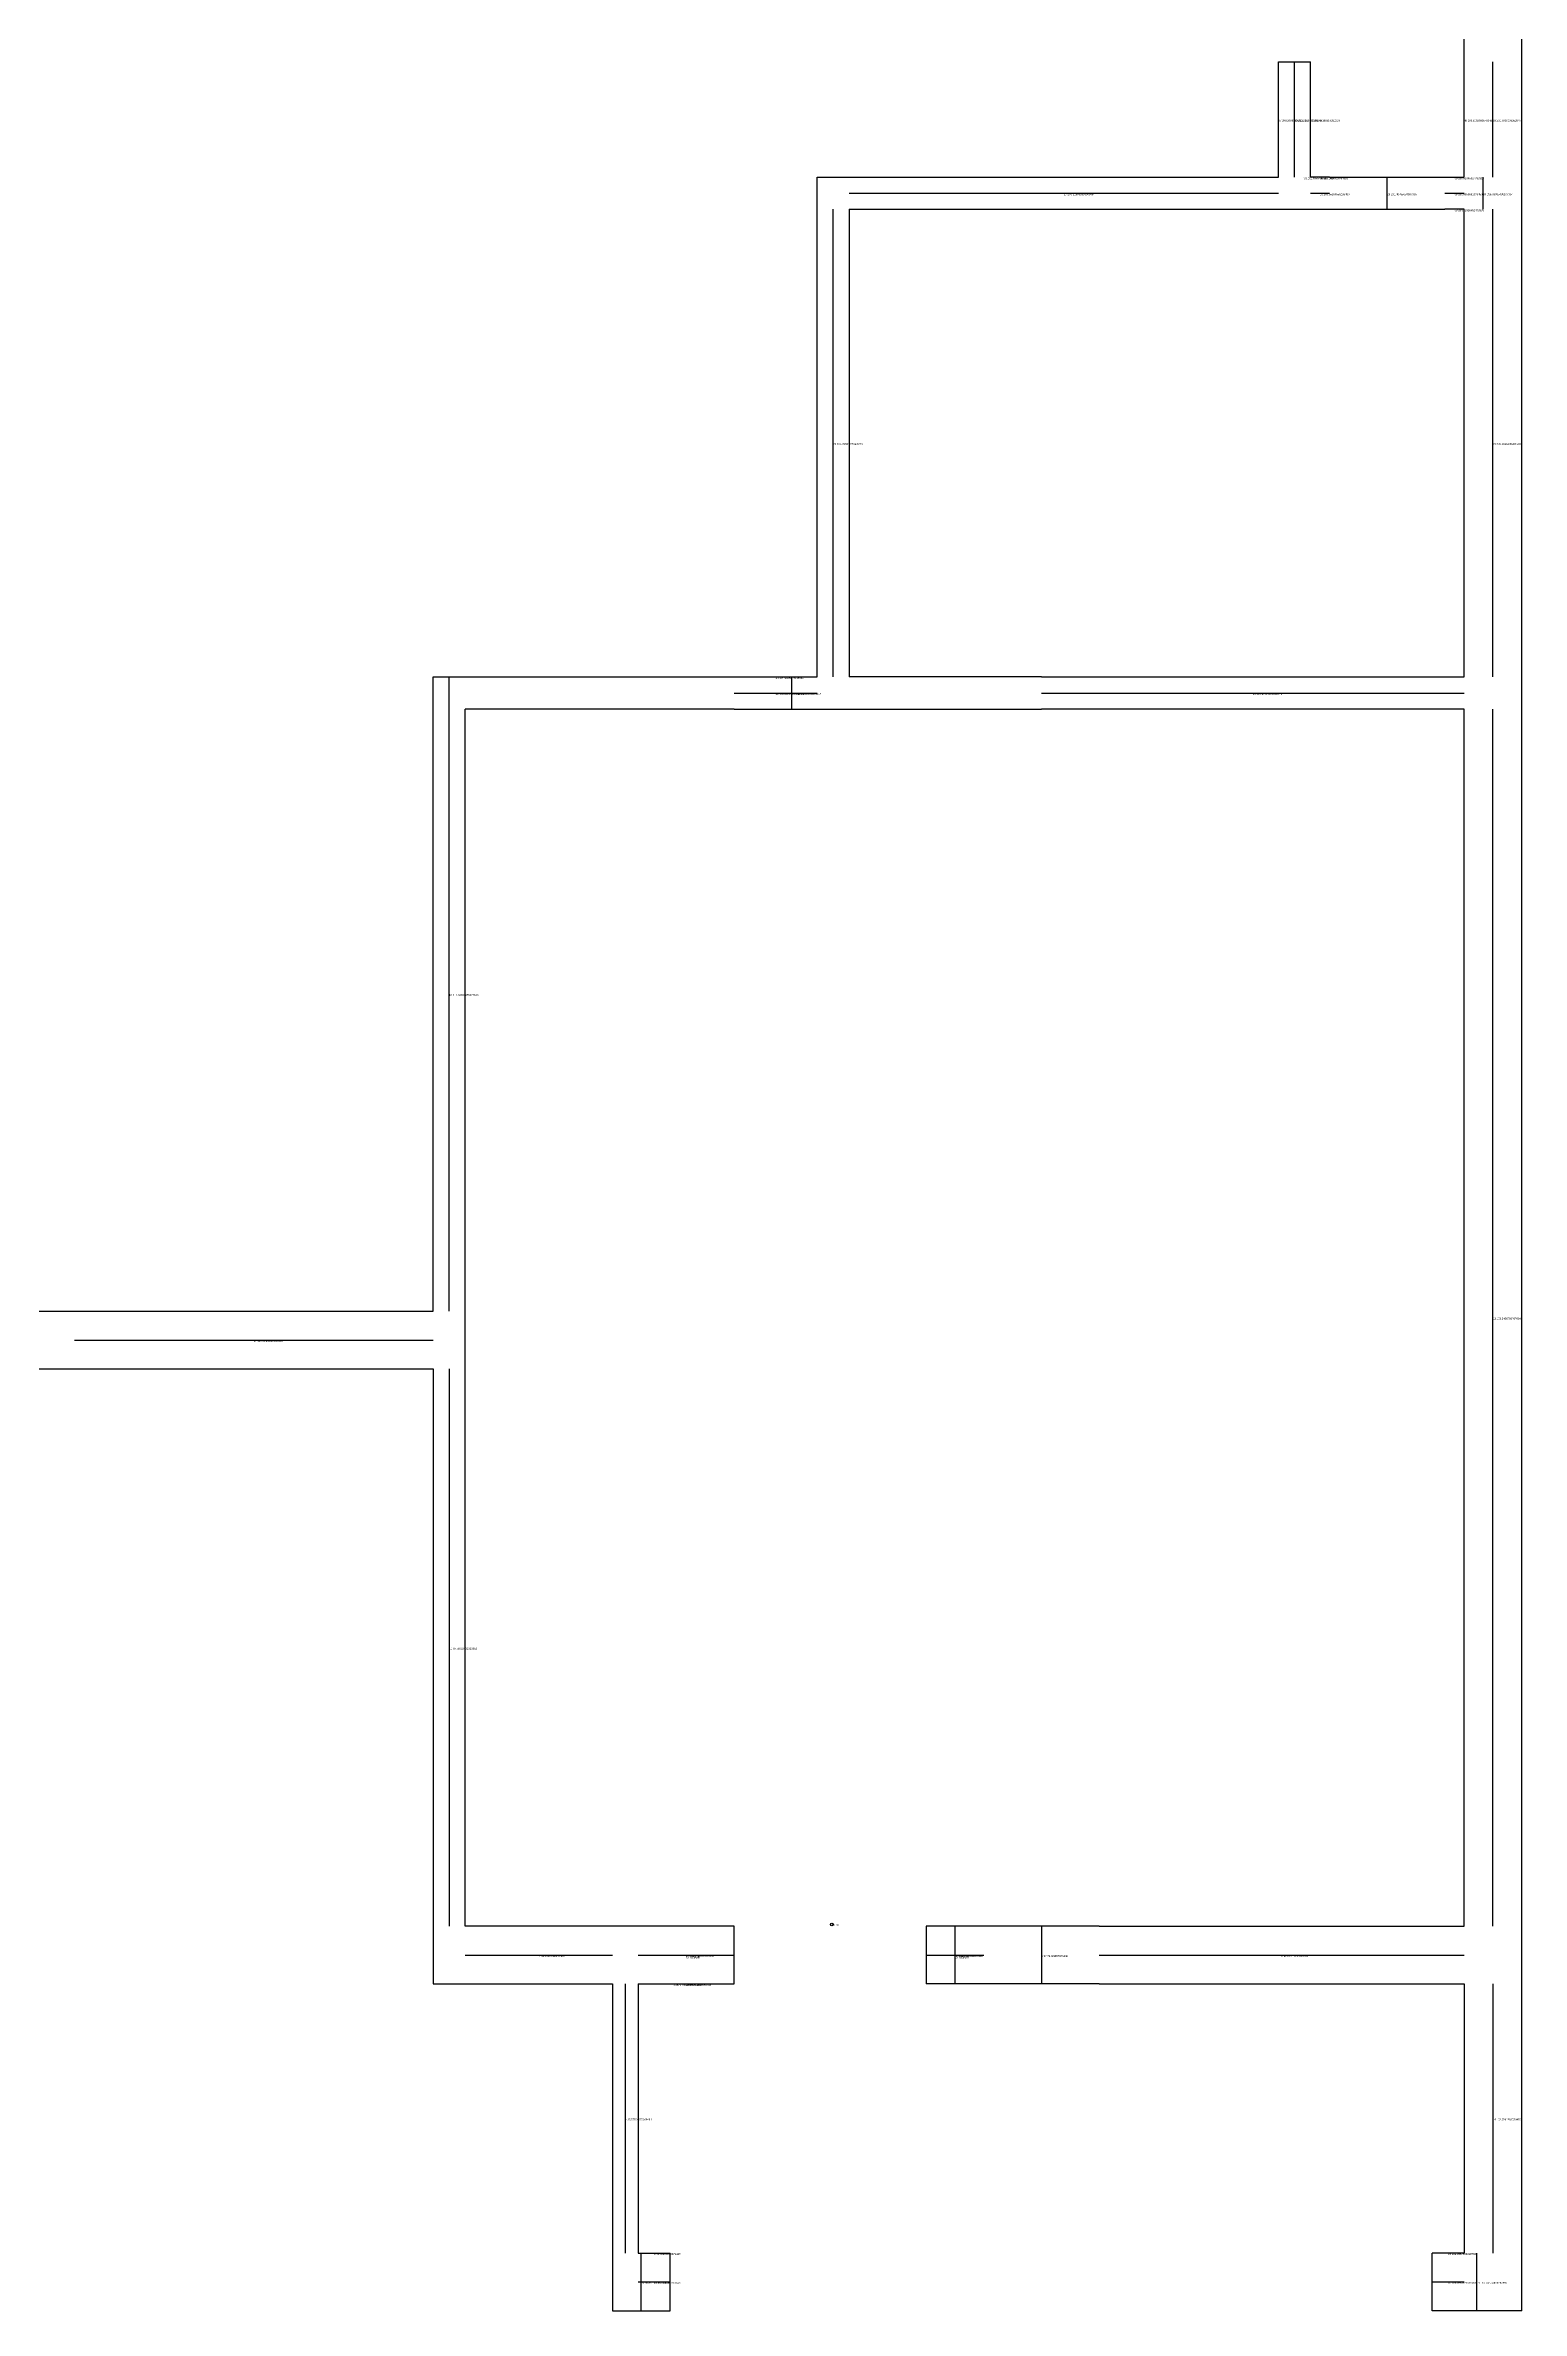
# Model space of a CAD drawing. Header units: metres. Extents: x 328 to 784, y 390 to 981.
# Drawn here: x 553.4 to 784, y 390 to 743.6 of the extents above; entities that cross this region are included whole.
import ezdxf

# ---------------------------------------------------------------- set-up
doc = ezdxf.new("R2010")
doc.units = ezdxf.units.M

msp = doc.modelspace()

# ---------------------------------------------------------------- linework, layer by layer
at = {"layer": 'centrelines'}
for p, q in [((748.5, 723), (748.5, 741)), ((779.5, 723), (779.5, 741)), ((746, 732), (746, 732)), ((751, 732), (751, 732)), ((775, 732), (775, 732)), ((750, 723), (750, 723)), ((752.5, 723), (752.5, 723)), ((763, 718), (763, 723)), ((773.5, 723), (773.5, 723)), ((778, 718), (778, 723)), ((676.5, 645), (676.5, 718)), ((679, 720.5), (746, 720.5)), ((751, 720.5), (754, 720.5)), ((772, 720.5), (775, 720.5)), ((773.5, 718), (773.5, 718)), ((779.5, 645), (779.5, 718)), ((616.5, 546), (616.5, 645)), ((667.5, 645), (667.5, 645)), ((670, 640), (670, 645)), ((661, 642.5), (674, 642.5)), ((709, 642.5), (775, 642.5)), ((779.5, 450), (779.5, 640)), ((558, 541.5), (614, 541.5)), ((616.5, 537), (616.5, 450)), ((695.5, 450), (695.5, 441)), ((709, 450), (709, 441)), ((619, 445.5), (642, 445.5)), ((646, 445.5), (661, 445.5)), ((691, 445.5), (700, 445.5)), ((718, 445.5), (775, 445.5)), ((644, 441), (644, 399)), ((651.5, 441), (651.5, 441)), ((653.5, 441), (653.5, 441)), ((779.5, 441), (779.5, 399)), ((646.5, 390), (646.5, 399)), ((648.5, 399), (648.5, 399)), ((772.5, 399), (772.5, 399)), ((777, 390), (777, 399)), ((646, 394.5), (651, 394.5)), ((770, 394.5), (775, 394.5))]:
    msp.add_line(p, q, dxfattribs=at)
at = {"layer": 'entity_location'}
msp.add_circle((676.26, 450.29), 0.2, dxfattribs=at)
at = {"layer": 'wall'}
for p, q in [((775, 741), (775, 759)), ((784, 741), (784, 759)), ((746, 723), (746, 741)), ((746, 741), (751, 741)), ((751, 723), (751, 741)), ((775, 723), (775, 741)), ((784, 390), (784, 741)), ((674, 645), (674, 723)), ((674, 723), (746, 723)), ((754, 723), (751, 723)), ((754, 723), (772, 723)), ((772, 723), (775, 723)), ((679, 718), (754, 718)), ((679, 718), (679, 645)), ((754, 718), (772, 718)), ((775, 718), (772, 718)), ((775, 645), (775, 718)), ((614, 546), (614, 645)), ((614, 645), (619, 645)), ((619, 645), (661, 645)), ((661, 645), (674, 645)), ((709, 645), (679, 645)), ((709, 645), (775, 645)), ((619, 450), (619, 640)), ((661, 640), (619, 640)), ((661, 640), (679, 640)), ((679, 640), (709, 640)), ((775, 640), (709, 640)), ((775, 450), (775, 640)), ((528, 546), (558, 546)), ((558, 546), (614, 546)), ((528, 537), (558, 537)), ((558, 537), (614, 537)), ((614, 537), (614, 441)), ((661, 450), (619, 450)), ((661, 441), (661, 450)), ((700, 450), (691, 450)), ((691, 450), (691, 441)), ((718, 450), (700, 450)), ((718, 450), (775, 450)), ((614, 441), (642, 441)), ((642, 441), (642, 390)), ((646, 441), (661, 441)), ((646, 441), (646, 399)), ((700, 441), (691, 441)), ((718, 441), (700, 441)), ((718, 441), (775, 441)), ((775, 441), (775, 399)), ((646, 399), (651, 399)), ((651, 390), (651, 399)), ((775, 399), (770, 399)), ((770, 390), (770, 399)), ((642, 390), (651, 390)), ((784, 390), (770, 390))]:
    msp.add_line(p, q, dxfattribs=at)

# ---------------------------------------------------------------- texts
at = {"layer": 'centrelines', "char_height": 0.3, "attachment_point": 1}
for s, insert in [('37 290.20999806615396', (746, 732)), ('30 282.11184732976443', (748.5, 732)), ('38 291.45196814282224', (751, 732)), ('40 298.50929996703485', (775, 732)), ('39 291.5939236262845', (779.5, 732)), ('31 282.49967509864956', (750, 723)), ('32 283.1625324954316', (752.5, 723)), ('36 289.52396824382316', (773.5, 723)), ('27 270.21956288305046', (712.5, 720.5)), ('28 280.35204558226496', (752.5, 720.5)), ('29 281.40765334007335', (763, 720.5)), ('35 286.66596910094563', (773.5, 720.5)), ('33 284.81936652478333', (773.5, 718)), ('34 286.38695436187334', (778, 720.5)), ('23 194.70581275669275', (676.5, 681.5)), ('26 220.3836035431333', (779.5, 681.5)), ('24 194.9025945416392', (667.5, 645)), ('22 192.2189424141772', (667.5, 642.5)), ('21 189.80889888879017', (670, 642.5)), ('25 194.97427809892773', (742, 642.5)), ('18 112.83062955872619', (616.5, 595.5)), ('13 103.24067567676049', (779.5, 545)), ('17 110.42960025360227', (586, 541.5)), ('11 59.75932432323953', (616.5, 493.5)), ('7 34.59316349652492', (630.5, 445.5)), ('1 15.994769032849536', (653.5, 445.5)), ('0 15.50074762777044', (695.5, 445.5)), ('2 19.242926860926655', (695.5, 445.5)), ('5 32.74199867826498', (709, 445.5)), ('8 42.01511232360205', (746.5, 445.5)), ('4 26.446338546034234', (651.5, 441)), ('3 24.5839688658788', (653.5, 441)), ('6 33.57154579908481', (644, 420)), ('14 103.65819695394156', (779.5, 420)), ('9 58.32400013571415', (648.5, 399)), ('15 109.05675843187062', (772.5, 399)), ('10 59.301992286294585', (646.5, 394.5)), ('12 61.2457459269645', (648.5, 394.5)), ('16 109.08859796156189', (772.5, 394.5)), ('19 113.04774496095988', (777, 394.5))]:
    msp.add_mtext(s, dxfattribs=dict(at, insert=insert))
at = {"layer": 'chosen_line', "color": 3, "char_height": 0.5, "attachment_point": 1}
for insert in [(653.5, 445.5), (695.5, 445.5)]:
    msp.add_mtext('chosen', dxfattribs=dict(at, insert=insert))
at = {"layer": 'debug', "insert": (676.26, 450.29), "char_height": 0.2, "attachment_point": 1}
msp.add_mtext('676, 450', dxfattribs=at)

doc.saveas('drawing.dxf')
